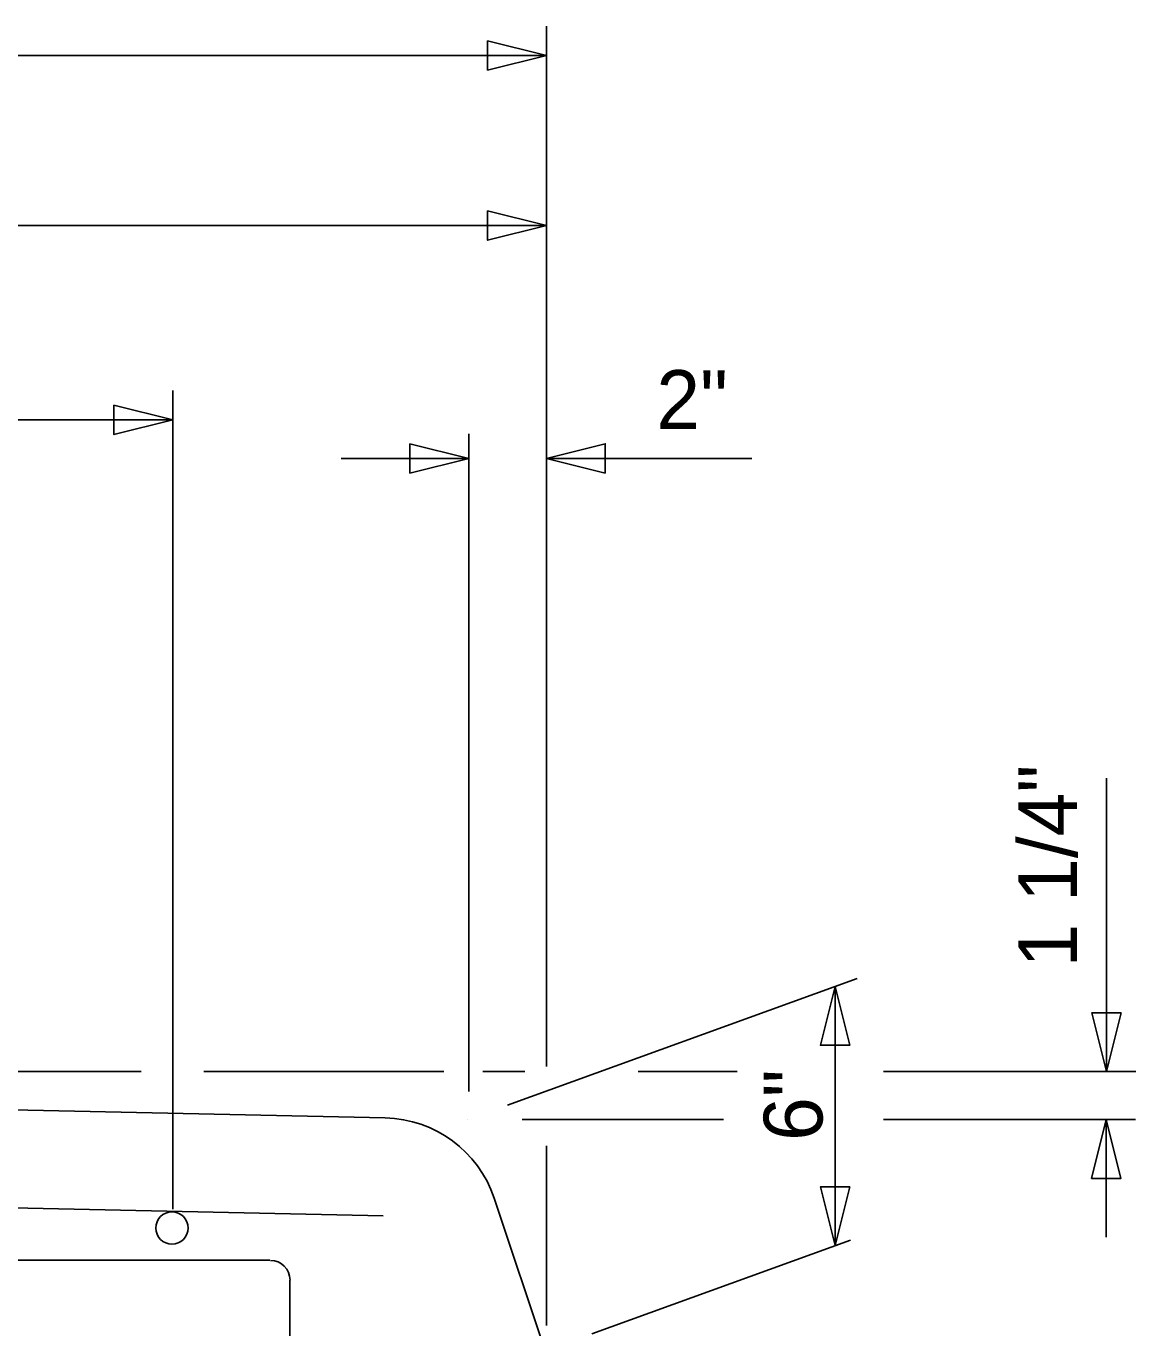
# Model space of a CAD drawing. Extents: x -60 to 66, y -3 to 77.
# Drawn here: x -45.633 to -43.273, y 24.102 to 26.871 of the extents above; entities that cross this region are included whole.
import ezdxf

# ---------------------------------------------------------------- set-up
doc = ezdxf.new("R2010")
doc.units = 0
for name, color, linetype in [('Auto Dimensioning CELL', 7, 'Continuous'), ('Rebar Lines CELL', 7, 'Continuous'), ('Sup Concrete Slab Lines CELL', 7, 'Continuous'), ('User Information Notes CELL', 7, 'Continuous')]:
    doc.layers.add(name, color=color, linetype=linetype)

msp = doc.modelspace()

# ---------------------------------------------------------------- linework, layer by layer
at = {"layer": 'Auto Dimensioning CELL'}
for p, q in [((-44.5267, 24.658), (-44.5267, 26.871)), ((-50.8179, 26.8085), (-44.5267, 26.8085)), ((-49.5274, 26.4466), (-44.5267, 26.4466)), ((-45.3212, 24.3551), (-45.3212, 26.0957)), ((-50.3212, 26.0332), (-45.3212, 26.0332)), ((-44.6918, 24.6049), (-44.6918, 26.0036)), ((-44.9633, 25.9516), (-44.6918, 25.9516)), ((-44.09, 25.9516), (-44.5267, 25.9516)), ((-43.3358, 25.2713), (-43.3358, 24.6475)), ((-44.6091, 24.5757), (-43.8658, 24.8455)), ((-43.9129, 24.2773), (-43.9129, 24.8284)), ((-46.9172, 24.6475), (-45.3885, 24.6475)), ((-45.2551, 24.6475), (-44.7448, 24.6475)), ((-44.6621, 24.6475), (-44.5725, 24.6475)), ((-44.3313, 24.6475), (-44.1211, 24.6475)), ((-43.81, 24.6475), (-43.2733, 24.6475)), ((-44.5779, 24.5452), (-44.1504, 24.5452)), ((-43.81, 24.5452), (-43.274, 24.5452)), ((-43.3365, 24.2952), (-43.3365, 24.5452)), ((-44.5267, 24.1077), (-44.5267, 24.4897)), ((-44.4298, 24.0897), (-43.8801, 24.2892))]:
    msp.add_line(p, q, dxfattribs=at)
for points in [[(-44.6517, 26.8397), (-44.5267, 26.8085), (-44.6517, 26.7772)], [(-44.6517, 26.4779), (-44.5267, 26.4466), (-44.6517, 26.4154)], [(-45.4462, 26.0645), (-45.3212, 26.0332), (-45.4462, 26.002)], [(-44.8168, 25.9828), (-44.6918, 25.9516), (-44.8168, 25.9203)], [(-44.4017, 25.9203), (-44.5267, 25.9516), (-44.4017, 25.9828)], [(-43.9129, 24.8284), (-43.9441, 24.7034), (-43.8816, 24.7034)], [(-43.3045, 24.7725), (-43.3358, 24.6475), (-43.367, 24.7725)], [(-43.3677, 24.4202), (-43.3365, 24.5452), (-43.3052, 24.4202)], [(-43.9129, 24.2773), (-43.8816, 24.4023), (-43.9441, 24.4023)]]:
    msp.add_lwpolyline(points, close=True, dxfattribs=at)
at = {"layer": 'Rebar Lines CELL'}
for p, q in [((-44.8739, 24.3407), (-50.6239, 24.4646)), ((-45.1147, 24.2462), (-47.5334, 24.2462)), ((-45.0719, 22.33), (-45.0719, 24.2036))]:
    msp.add_line(p, q, dxfattribs=at)
msp.add_circle((-45.3228, 24.3148), 0.0343, dxfattribs=at)
msp.add_arc((-45.1134, 24.2042), 0.0417, 0, 90, dxfattribs=at)
at = {"layer": 'Sup Concrete Slab Lines CELL'}
for p, q in [((-44.8694, 24.549), (-47.582, 24.6074)), ((-44.5267, 24.0452), (-44.6377, 24.3781))]:
    msp.add_line(p, q, dxfattribs=at)
msp.add_arc((-44.8748, 24.299), 0.25, 18.4349, 88.7654, dxfattribs=at)
at = {"layer": 'User Information Notes CELL'}
msp.add_line((-44.6934, 24.5452), (-44.6934, 24.5452), dxfattribs=at)

# ---------------------------------------------------------------- texts
at = {"layer": 'Auto Dimensioning CELL'}
msp.add_text('2"', height=0.125, dxfattribs=at).set_placement((-44.293, 26.0141))
for s, p in [('1 1/4"', (-43.3983, 24.869)), ('6"', (-43.9397, 24.5))]:
    msp.add_text(s, height=0.125, rotation=90, dxfattribs=at).set_placement(p)

doc.saveas('drawing.dxf')
